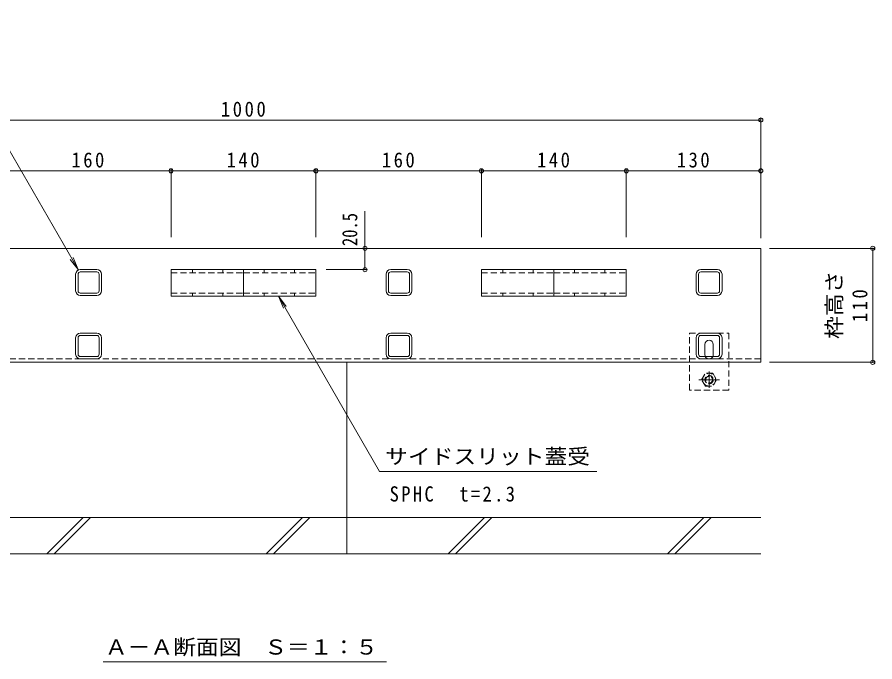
# Model space of a CAD drawing. Units: millimetres at full size, sheet at 1:5; some dimension numbers follow another scale. Extents: x -1680 to 1936, y -1318 to 1367.
# Drawn here: x -1037 to -208, y -824 to -201 of the extents above; entities that cross this region are included whole.
import ezdxf
from ezdxf.enums import TextEntityAlignment as Align

# ---------------------------------------------------------------- set-up
doc = ezdxf.new("R2010")
doc.units = ezdxf.units.MM
doc.header["$LTSCALE"] = 5
doc.header["$PDMODE"] = 32
doc.header["$PDSIZE"] = 4
doc.linetypes.add('CHAIN1', pattern=[8, 5, -1, 1, -1])
doc.linetypes.add('DASHED1', pattern=[1.8, 1.2, -0.6])
for name, color, linetype, lineweight in [('4-0_通り芯', 7, 'Continuous', 9), ('4-3_寸法', 7, 'DASHED1', 9), ('4-4_文字', 7, 'Continuous', 9), ('4-5_建具', 7, 'Continuous', 9), ('4-F_断熱材', 6, 'Continuous', 5)]:
    doc.layers.add(name, color=color, linetype=linetype, lineweight=lineweight)
doc.styles.add('ＭＳ ゴシック', font='')
doc.styles.get('ＭＳ ゴシック').set_extended_font_data('MS Gothic')

msp = doc.modelspace()

# ---------------------------------------------------------------- linework, layer by layer
at = {"layer": '4-0_通り芯'}
for p, q in [((-318.405, -424.783), (-1318.405, -424.783)), ((-318.405, -534.783), (-318.405, -424.783)), ((-960.095, -445.283), (-976.095, -445.283)), ((-960.095, -447.583), (-976.095, -447.583)), ((-660.095, -445.283), (-676.095, -445.283)), ((-660.095, -447.583), (-676.095, -447.583)), ((-360.405, -445.283), (-376.405, -445.283)), ((-360.405, -447.583), (-376.405, -447.583)), ((-980.595, -465.783), (-980.595, -449.783)), ((-978.295, -465.783), (-978.295, -449.783)), ((-957.895, -449.783), (-957.895, -465.783)), ((-955.595, -449.783), (-955.595, -465.783)), ((-680.595, -465.783), (-680.595, -449.783)), ((-678.295, -465.783), (-678.295, -449.783)), ((-657.895, -449.783), (-657.895, -465.783)), ((-655.595, -449.783), (-655.595, -465.783)), ((-380.905, -465.783), (-380.905, -449.783)), ((-378.605, -465.783), (-378.605, -449.783)), ((-358.205, -449.783), (-358.205, -465.783)), ((-355.905, -449.783), (-355.905, -465.783)), ((-960.095, -467.983), (-976.095, -467.983)), ((-960.095, -470.283), (-976.095, -470.283)), ((-660.095, -467.983), (-676.095, -467.983)), ((-660.095, -470.283), (-676.095, -470.283)), ((-360.405, -467.983), (-376.405, -467.983)), ((-360.405, -470.283), (-376.405, -470.283)), ((-980.595, -527.083), (-980.595, -511.083)), ((-978.295, -527.083), (-978.295, -511.083)), ((-960.095, -506.583), (-976.095, -506.583)), ((-960.095, -508.883), (-976.095, -508.883)), ((-957.895, -511.083), (-957.895, -527.083)), ((-955.595, -511.083), (-955.595, -527.083)), ((-680.595, -527.083), (-680.595, -511.083)), ((-678.295, -527.083), (-678.295, -511.083)), ((-660.095, -506.583), (-676.095, -506.583)), ((-660.095, -508.883), (-676.095, -508.883)), ((-657.895, -511.083), (-657.895, -527.083)), ((-655.595, -511.083), (-655.595, -527.083)), ((-380.905, -527.083), (-380.905, -511.083)), ((-378.605, -527.083), (-378.605, -511.083)), ((-360.405, -506.583), (-376.405, -506.583)), ((-360.405, -508.883), (-376.405, -508.883)), ((-358.205, -511.083), (-358.205, -527.083)), ((-355.905, -511.083), (-355.905, -527.083)), ((-372.405, -527.583), (-372.405, -517.583)), ((-364.405, -527.583), (-364.405, -517.583)), ((-960.095, -529.283), (-976.095, -529.283)), ((-660.095, -529.283), (-676.095, -529.283)), ((-360.405, -529.283), (-376.405, -529.283)), ((-318.405, -534.783), (-1318.405, -534.783)), ((-960.095, -531.583), (-976.095, -531.583)), ((-660.095, -531.583), (-676.095, -531.583)), ((-360.405, -531.583), (-376.405, -531.583))]:
    msp.add_line(p, q, dxfattribs=at)
at = {"layer": '4-0_通り芯', "linetype": 'DASHED1'}
for p, q in [((-349.405, -506.583), (-349.405, -561.583)), ((-318.405, -531.583), (-1318.405, -531.583)), ((-349.405, -561.583), (-387.405, -561.583))]:
    msp.add_line(p, q, dxfattribs=at)
at = {"layer": '4-0_通り芯', "color": 2, "linetype": 'DASHED1'}
for p, q in [((-364.805, -545.348), (-372.005, -545.348)), ((-364.805, -545.348), (-361.205, -551.583)), ((-361.205, -551.583), (-364.805, -557.819)), ((-372.005, -557.819), (-364.805, -557.819))]:
    msp.add_line(p, q, dxfattribs=at)
at = {"layer": '4-0_通り芯', "color": 2, "linetype": 'CHAIN1'}
for p, q in [((-368.405, -543.611), (-368.405, -559.563)), ((-358.501, -551.583), (-378.201, -551.583))]:
    msp.add_line(p, q, dxfattribs=at)
at = {"layer": '4-0_通り芯', "linetype": 'DASHED1'}
msp.add_lwpolyline([(-387.405, -561.583), (-387.405, -506.583), (-349.405, -506.583)], dxfattribs=at)
at = {"layer": '4-0_通り芯', "color": 2, "linetype": 'DASHED1'}
msp.add_lwpolyline([(-372.005, -557.819), (-375.605, -551.583), (-372.005, -545.348)], dxfattribs=at)
for radius in [6.235, 4, 3.323]:
    msp.add_circle((-368.405, -551.583), radius, dxfattribs=at)
at = {"layer": '4-0_通り芯'}
for centre, radius, start, end in [((-976.095, -449.783), 4.5, 90, 180), ((-976.095, -449.783), 2.2, 90, 180), ((-960.095, -449.783), 4.5, 0, 90), ((-960.095, -449.783), 2.2, 0, 90), ((-676.095, -449.783), 4.5, 90, 180), ((-676.095, -449.783), 2.2, 90, 180), ((-660.095, -449.783), 4.5, 0, 90), ((-660.095, -449.783), 2.2, 0, 90), ((-376.405, -449.783), 4.5, 90, 180), ((-376.405, -449.783), 2.2, 90, 180), ((-360.405, -449.783), 4.5, 0, 90), ((-360.405, -449.783), 2.2, 0, 90), ((-976.095, -465.783), 4.5, 180, 270), ((-976.095, -465.783), 2.2, 180, 270), ((-960.095, -465.783), 2.2, 270, 0), ((-960.095, -465.783), 4.5, 270, 0), ((-676.095, -465.783), 4.5, 180, 270), ((-676.095, -465.783), 2.2, 180, 270), ((-660.095, -465.783), 2.2, 270, 0), ((-660.095, -465.783), 4.5, 270, 0), ((-376.405, -465.783), 4.5, 180, 270), ((-376.405, -465.783), 2.2, 180, 270), ((-360.405, -465.783), 2.2, 270, 0), ((-360.405, -465.783), 4.5, 270, 0), ((-976.095, -511.083), 4.5, 90, 180), ((-976.095, -511.083), 2.2, 90, 180), ((-960.095, -511.083), 4.5, 0, 90), ((-960.095, -511.083), 2.2, 0, 90), ((-676.095, -511.083), 4.5, 90, 180), ((-676.095, -511.083), 2.2, 90, 180), ((-660.095, -511.083), 4.5, 0, 90), ((-660.095, -511.083), 2.2, 0, 90), ((-376.405, -511.083), 4.5, 90, 180), ((-376.405, -511.083), 2.2, 90, 180), ((-368.405, -517.583), 4, 90, 180), ((-368.405, -517.583), 4, 0, 90), ((-360.405, -511.083), 4.5, 0, 90), ((-360.405, -511.083), 2.2, 0, 90), ((-976.095, -527.083), 4.5, 180, 270), ((-976.095, -527.083), 2.2, 180, 270), ((-960.095, -527.083), 2.2, 270, 0), ((-960.095, -527.083), 4.5, 270, 0), ((-676.095, -527.083), 4.5, 180, 270), ((-676.095, -527.083), 2.2, 180, 270), ((-660.095, -527.083), 2.2, 270, 0), ((-660.095, -527.083), 4.5, 270, 0), ((-376.405, -527.083), 4.5, 180, 270), ((-376.405, -527.083), 2.2, 180, 270), ((-368.405, -527.583), 4, 180, 205.15066), ((-368.405, -527.583), 4, 334.84934, 0), ((-360.405, -527.083), 2.2, 270, 0), ((-360.405, -527.083), 4.5, 270, 0)]:
    msp.add_arc(centre, radius, start, end, dxfattribs=at)
at = {"layer": '4-0_通り芯', "linetype": 'DASHED1'}
for start, end in [(205.15066, 270), (270, 334.84934)]:
    msp.add_arc((-368.405, -527.583), 4, start, end, dxfattribs=at)
at = {"layer": '4-3_寸法', "linetype": 'Continuous'}
for p, q in [((-818.405, -445.283), (-888.405, -445.283)), ((-888.405, -471.083), (-888.405, -445.283)), ((-818.405, -471.083), (-818.405, -445.283)), ((-748.405, -445.283), (-818.405, -445.283)), ((-818.405, -471.083), (-818.405, -445.283)), ((-748.405, -445.283), (-748.405, -471.083)), ((-518.405, -445.283), (-588.405, -445.283)), ((-588.405, -445.283), (-588.405, -471.083)), ((-518.405, -471.083), (-518.405, -445.283)), ((-448.405, -445.283), (-518.405, -445.283)), ((-518.405, -471.083), (-518.405, -445.283)), ((-448.405, -445.283), (-448.405, -471.083)), ((-818.405, -471.083), (-888.405, -471.083)), ((-748.405, -471.083), (-818.405, -471.083)), ((-518.405, -471.083), (-588.405, -471.083)), ((-518.405, -471.083), (-448.405, -471.083))]:
    msp.add_line(p, q, dxfattribs=at)
at = {"layer": '4-3_寸法'}
for p, q in [((-867.805, -448.283), (-867.805, -445.283)), ((-838.405, -448.283), (-838.405, -445.283)), ((-798.405, -448.283), (-798.405, -445.283)), ((-769.005, -448.283), (-769.005, -445.283)), ((-567.805, -448.283), (-567.805, -445.283)), ((-538.405, -448.283), (-538.405, -445.283)), ((-498.405, -448.283), (-498.405, -445.283)), ((-469.005, -448.283), (-469.005, -445.283)), ((-888.405, -448.283), (-818.405, -448.283)), ((-818.405, -448.283), (-748.405, -448.283)), ((-588.405, -448.283), (-518.405, -448.283)), ((-518.405, -448.283), (-448.405, -448.283)), ((-888.405, -468.083), (-818.405, -468.083)), ((-867.805, -471.083), (-867.805, -468.083)), ((-838.405, -471.083), (-838.405, -468.083)), ((-818.405, -468.083), (-748.405, -468.083)), ((-798.405, -471.083), (-798.405, -468.083)), ((-769.005, -471.083), (-769.005, -468.083)), ((-588.405, -468.083), (-518.405, -468.083)), ((-567.805, -471.083), (-567.805, -468.083)), ((-538.405, -471.083), (-538.405, -468.083)), ((-518.405, -468.083), (-448.405, -468.083)), ((-498.405, -471.083), (-498.405, -468.083)), ((-469.005, -471.083), (-469.005, -468.083))]:
    msp.add_line(p, q, dxfattribs=at)
at = {"layer": '4-4_文字'}
for p, q in [((-1318.405, -300.791), (-318.405, -300.791)), ((-318.405, -299.291), (-318.405, -414.783)), ((-1048.405, -349.871), (-888.405, -349.871)), ((-888.405, -348.371), (-888.405, -413.931)), ((-888.405, -349.871), (-748.405, -349.871)), ((-748.405, -348.371), (-748.405, -413.931)), ((-748.405, -349.871), (-588.405, -349.871)), ((-588.405, -348.371), (-588.405, -413.931)), ((-588.405, -349.871), (-448.405, -349.871)), ((-448.405, -348.371), (-448.405, -413.931)), ((-448.405, -349.871), (-318.405, -349.871)), ((-318.405, -348.371), (-318.405, -414.783)), ((-700.997, -424.783), (-700.997, -388.821)), ((-700.997, -445.283), (-700.997, -424.783)), ((-208.717, -424.783), (-310.072, -424.783)), ((-208.717, -424.783), (-310.072, -424.783)), ((-210.217, -424.783), (-210.217, -534.783)), ((-699.497, -445.283), (-738.405, -445.283)), ((-208.717, -534.783), (-310.072, -534.783))]:
    msp.add_line(p, q, dxfattribs=at)
for p in [(-318.405, -300.791), (-888.405, -349.871), (-748.405, -349.871), (-588.405, -349.871), (-448.405, -349.871), (-318.405, -349.871), (-700.997, -424.783), (-210.217, -424.783), (-700.997, -445.283), (-210.217, -534.783)]:
    msp.add_point(p, dxfattribs=at)
at = {"layer": '4-5_建具'}
for p, q in [((-978.268, -445.283), (-1119.039, -201.46)), ((-978.268, -445.283), (-985.877, -435.366)), ((-978.268, -445.283), (-983.051, -433.735)), ((-784.616, -471.083), (-686.796, -640.425)), ((-784.616, -471.083), (-779.833, -482.632)), ((-784.616, -471.083), (-777.007, -481)), ((-476.952, -640.425), (-686.796, -640.425)), ((-954.081, -824.104), (-680.164, -824.104))]:
    msp.add_line(p, q, dxfattribs=at)
at = {"layer": '4-F_断熱材'}
for p, q in [((-718.405, -719.783), (-718.405, -534.783)), ((-318.405, -684.783), (-1318.405, -684.783)), ((-1008.461, -719.783), (-973.461, -684.783)), ((-1001.39, -719.783), (-966.39, -684.783)), ((-796.329, -719.783), (-761.329, -684.783)), ((-789.258, -719.783), (-754.258, -684.783)), ((-620.593, -719.783), (-585.593, -684.783)), ((-613.522, -719.783), (-578.522, -684.783)), ((-408.461, -719.783), (-373.461, -684.783)), ((-401.39, -719.783), (-366.39, -684.783)), ((-1318.405, -719.783), (-718.405, -719.783)), ((-718.405, -719.783), (-318.405, -719.783))]:
    msp.add_line(p, q, dxfattribs=at)

# ---------------------------------------------------------------- texts
at = {"layer": '4-4_文字', "color": 2, "style": 'ＭＳ ゴシック'}
for s, width, p in [('20.5', 0.8, (-703.997, -422.52)), ('枠高さ', 1.1, (-235.871, -512.283))]:
    msp.add_text(s, height=14.66, rotation=90, dxfattribs=dict(at, width=width)).set_placement(p, align=Align.BOTTOM_LEFT)
at = {"layer": '4-4_文字', "color": 2, "char_height": 14.66, "attachment_point": 7, "style": 'ＭＳ ゴシック'}
for s, insert in [('\\T1.28;\\W0.9;1000', (-840.28, -297.791)), ('\\T1.27;\\W0.9;160', (-984.655, -346.871)), ('\\T1.27;\\W0.9;140', (-834.655, -346.871)), ('\\T1.27;\\W0.9;160', (-684.655, -346.871)), ('\\T1.27;\\W0.9;140', (-534.655, -346.871)), ('\\T1.27;\\W0.9;130', (-399.655, -346.871))]:
    msp.add_mtext(s, dxfattribs=dict(at, insert=insert))
at = {"layer": '4-4_文字', "color": 2, "insert": (-215.217, -496.033), "char_height": 14.66, "attachment_point": 7, "rotation": 90, "style": 'ＭＳ ゴシック'}
msp.add_mtext('\\T1.27;\\W0.9;110', dxfattribs=at)
at = {"layer": '4-5_建具', "color": 2, "style": 'ＭＳ ゴシック', "width": 1.1}
for s, p in [('サイドスリット蓋受', (-681.453, -637.425)), ('Ａ－Ａ断面図\u3000Ｓ＝１：５', (-952.309, -821.522))]:
    msp.add_text(s, height=14.66, dxfattribs=at).set_placement(p, align=Align.BOTTOM_LEFT)
at = {"layer": '4-5_建具', "color": 2, "insert": (-677.183, -669.489), "char_height": 14.66, "attachment_point": 7, "style": 'ＭＳ ゴシック'}
msp.add_mtext('\\T1.25;\\W0.9;SPHC\u3000t=2.3', dxfattribs=at)

doc.saveas('drawing.dxf')
